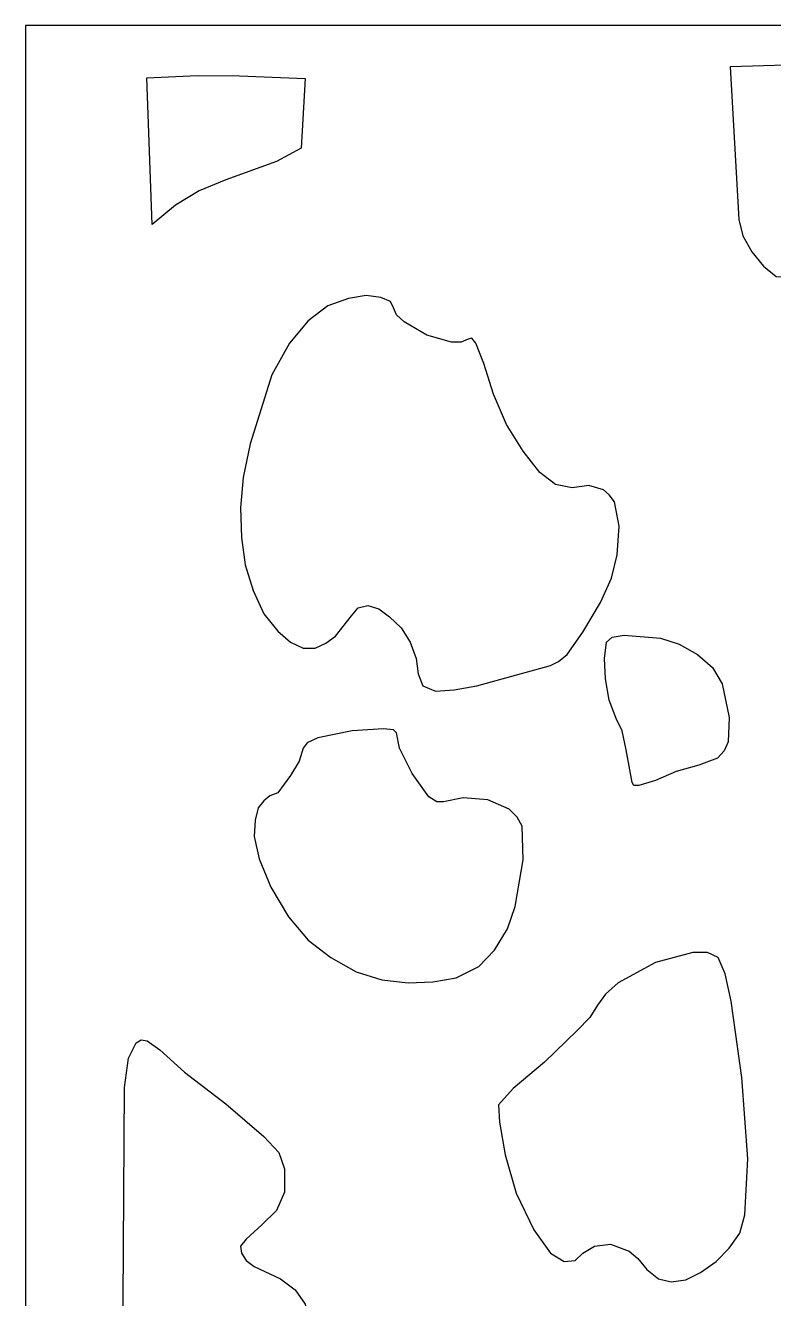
# Model space of a CAD drawing. Header units: centimetres. Extents: x -1.43 to 1.43, y -4.33 to 4.33.
# Drawn here: x -1.428 to -0.627, y 2.968 to 4.331 of the extents above; entities that cross this region are included whole.
import ezdxf

# ---------------------------------------------------------------- set-up
doc = ezdxf.new("R2010")
doc.units = ezdxf.units.CM
doc.header["$MEASUREMENT"] = 0
doc.layers.add('Layer 1', color=7, linetype='Continuous')

msp = doc.modelspace()

# ---------------------------------------------------------------- linework, layer by layer
at = {"layer": 'Layer 1', "color": 142}
for points, knots in [([(1.42781, -4.33099), (1.42781, -4.33099), (-1.42782, -4.33143), (-1.42782, -4.33143), (-1.42782, -4.33143), (-1.42782, -4.33143), (-1.42782, 4.33143), (-1.42782, 4.33143), (-1.42782, 4.33143), (-1.42782, 4.33143), (1.42781, 4.33143), (1.42781, 4.33143), (1.42781, 4.33143), (1.42781, 4.33143), (1.42781, -4.33099), (1.42781, -4.33099)], [0, 0, 0, 0, 0.2, 0.2, 0.2, 0.2, 0.4, 0.4, 0.4, 0.4, 0.6, 0.6, 0.6, 0.6, 1, 1, 1, 1]), ([(-0.35823, 4.30009), (-0.35823, 4.30009), (-0.35299, 4.28918), (-0.35299, 4.28918), (-0.35299, 4.28918), (-0.35299, 4.28918), (-0.35093, 4.27498), (-0.35093, 4.27498), (-0.35093, 4.27498), (-0.35093, 4.27498), (-0.35299, 4.2598), (-0.35299, 4.2598), (-0.35299, 4.2598), (-0.35299, 4.2598), (-0.35823, 4.2456), (-0.35823, 4.2456), (-0.35823, 4.2456), (-0.35823, 4.2456), (-0.37615, 4.22385), (-0.37615, 4.22385), (-0.37615, 4.22385), (-0.37615, 4.22385), (-0.39297, 4.20423), (-0.39297, 4.20423), (-0.39297, 4.20423), (-0.39297, 4.20423), (-0.40138, 4.18462), (-0.40138, 4.18462), (-0.40138, 4.18462), (-0.40138, 4.18462), (-0.4055, 4.16394), (-0.4055, 4.16394), (-0.4055, 4.16394), (-0.4055, 4.16394), (-0.41296, 4.14326), (-0.41296, 4.14326), (-0.41296, 4.14326), (-0.41296, 4.14326), (-0.42232, 4.12151), (-0.42232, 4.12151), (-0.42232, 4.12151), (-0.42232, 4.12151), (-0.44437, 4.12693), (-0.44437, 4.12693), (-0.44437, 4.12693), (-0.44437, 4.12693), (-0.4623, 4.12693), (-0.4623, 4.12693), (-0.4623, 4.12693), (-0.4623, 4.12693), (-0.478, 4.11823), (-0.478, 4.11823), (-0.478, 4.11823), (-0.478, 4.11823), (-0.4991, 4.10403), (-0.4991, 4.10403), (-0.4991, 4.10403), (-0.4991, 4.10403), (-0.52528, 4.09204), (-0.52528, 4.09204), (-0.52528, 4.09204), (-0.52528, 4.09204), (-0.55685, 4.08006), (-0.55685, 4.08006), (-0.55685, 4.08006), (-0.55685, 4.08006), (-0.58525, 4.06808), (-0.58525, 4.06808), (-0.58525, 4.06808), (-0.58525, 4.06808), (-0.6073, 4.0616), (-0.6073, 4.0616), (-0.6073, 4.0616), (-0.6073, 4.0616), (-0.62412, 4.06266), (-0.62412, 4.06266), (-0.62412, 4.06266), (-0.62412, 4.06266), (-0.63776, 4.07358), (-0.63776, 4.07358), (-0.63776, 4.07358), (-0.63776, 4.07358), (-0.65029, 4.08885), (-0.65029, 4.08885), (-0.65029, 4.08885), (-0.65029, 4.08885), (-0.65981, 4.10624), (-0.65981, 4.10624), (-0.65981, 4.10624), (-0.65981, 4.10624), (-0.66394, 4.12364), (-0.66394, 4.12364), (-0.66394, 4.12364), (-0.66394, 4.12364), (-0.67346, 4.28696), (-0.67346, 4.28696), (-0.67346, 4.28696), (-0.67346, 4.28696), (-0.53067, 4.29131), (-0.53067, 4.29131), (-0.53067, 4.29131), (-0.53067, 4.29131), (-0.35823, 4.30009), (-0.35823, 4.30009)], [0, 0, 0, 0, 0.037037, 0.037037, 0.037037, 0.037037, 0.0740741, 0.0740741, 0.0740741, 0.0740741, 0.1111111, 0.1111111, 0.1111111, 0.1111111, 0.1481481, 0.1481481, 0.1481481, 0.1481481, 0.1851852, 0.1851852, 0.1851852, 0.1851852, 0.2222222, 0.2222222, 0.2222222, 0.2222222, 0.2592593, 0.2592593, 0.2592593, 0.2592593, 0.2962963, 0.2962963, 0.2962963, 0.2962963, 0.3333333, 0.3333333, 0.3333333, 0.3333333, 0.3703704, 0.3703704, 0.3703704, 0.3703704, 0.4074074, 0.4074074, 0.4074074, 0.4074074, 0.4444444, 0.4444444, 0.4444444, 0.4444444, 0.4814815, 0.4814815, 0.4814815, 0.4814815, 0.5185185, 0.5185185, 0.5185185, 0.5185185, 0.5555556, 0.5555556, 0.5555556, 0.5555556, 0.5925926, 0.5925926, 0.5925926, 0.5925926, 0.6296296, 0.6296296, 0.6296296, 0.6296296, 0.6666667, 0.6666667, 0.6666667, 0.6666667, 0.7037037, 0.7037037, 0.7037037, 0.7037037, 0.7407407, 0.7407407, 0.7407407, 0.7407407, 0.7777778, 0.7777778, 0.7777778, 0.7777778, 0.8148148, 0.8148148, 0.8148148, 0.8148148, 0.8518519, 0.8518519, 0.8518519, 0.8518519, 0.8888889, 0.8888889, 0.8888889, 0.8888889, 0.9259259, 0.9259259, 0.9259259, 0.9259259, 1, 1, 1, 1]), ([(-1.29788, 4.27542), (-1.29788, 4.27542), (-1.29233, 4.11823), (-1.29233, 4.11823), (-1.29233, 4.11823), (-1.29233, 4.11823), (-1.26711, 4.13891), (-1.26711, 4.13891), (-1.26711, 4.13891), (-1.26711, 4.13891), (-1.24188, 4.15417), (-1.24188, 4.15417), (-1.24188, 4.15417), (-1.24188, 4.15417), (-1.21349, 4.16616), (-1.21349, 4.16616), (-1.21349, 4.16616), (-1.21349, 4.16616), (-1.15891, 4.18568), (-1.15891, 4.18568), (-1.15891, 4.18568), (-1.15891, 4.18568), (-1.13258, 4.19989), (-1.13258, 4.19989), (-1.13258, 4.19989), (-1.13258, 4.19989), (-1.12829, 4.27471), (-1.12829, 4.27471), (-1.12829, 4.27471), (-1.12829, 4.27471), (-1.19857, 4.27746), (-1.19857, 4.27746), (-1.19857, 4.27746), (-1.19857, 4.27746), (-1.24363, 4.27773), (-1.24363, 4.27773), (-1.24363, 4.27773), (-1.24363, 4.27773), (-1.29788, 4.27542), (-1.29788, 4.27542)], [0, 0, 0, 0, 0.0909091, 0.0909091, 0.0909091, 0.0909091, 0.1818182, 0.1818182, 0.1818182, 0.1818182, 0.2727273, 0.2727273, 0.2727273, 0.2727273, 0.3636364, 0.3636364, 0.3636364, 0.3636364, 0.4545455, 0.4545455, 0.4545455, 0.4545455, 0.5454545, 0.5454545, 0.5454545, 0.5454545, 0.6363636, 0.6363636, 0.6363636, 0.6363636, 0.7272727, 0.7272727, 0.7272727, 0.7272727, 0.8181818, 0.8181818, 0.8181818, 0.8181818, 1, 1, 1, 1]), ([(-1.07895, 3.6992), (-1.07895, 3.6992), (-1.09577, 3.67745), (-1.09577, 3.67745), (-1.09577, 3.67745), (-1.09577, 3.67745), (-1.1064, 3.66982), (-1.1064, 3.66982), (-1.1064, 3.66982), (-1.1064, 3.66982), (-1.11782, 3.6644), (-1.11782, 3.6644), (-1.11782, 3.6644), (-1.11782, 3.6644), (-1.13051, 3.6644), (-1.13051, 3.6644), (-1.13051, 3.6644), (-1.13051, 3.6644), (-1.14416, 3.67088), (-1.14416, 3.67088), (-1.14416, 3.67088), (-1.14416, 3.67088), (-1.1578, 3.68287), (-1.1578, 3.68287), (-1.1578, 3.68287), (-1.1578, 3.68287), (-1.17255, 3.70142), (-1.17255, 3.70142), (-1.17255, 3.70142), (-1.17255, 3.70142), (-1.18414, 3.72645), (-1.18414, 3.72645), (-1.18414, 3.72645), (-1.18414, 3.72645), (-1.19254, 3.75369), (-1.19254, 3.75369), (-1.19254, 3.75369), (-1.19254, 3.75369), (-1.19667, 3.78307), (-1.19667, 3.78307), (-1.19667, 3.78307), (-1.19667, 3.78307), (-1.19778, 3.81467), (-1.19778, 3.81467), (-1.19778, 3.81467), (-1.19778, 3.81467), (-1.19461, 3.84734), (-1.19461, 3.84734), (-1.19461, 3.84734), (-1.19461, 3.84734), (-1.18715, 3.88328), (-1.18715, 3.88328), (-1.18715, 3.88328), (-1.18715, 3.88328), (-1.16415, 3.95731), (-1.16415, 3.95731), (-1.16415, 3.95731), (-1.16415, 3.95731), (-1.14527, 3.99104), (-1.14527, 3.99104), (-1.14527, 3.99104), (-1.14527, 3.99104), (-1.12528, 4.015), (-1.12528, 4.015), (-1.12528, 4.015), (-1.12528, 4.015), (-1.10418, 4.03133), (-1.10418, 4.03133), (-1.10418, 4.03133), (-1.10418, 4.03133), (-1.08213, 4.03897), (-1.08213, 4.03897), (-1.08213, 4.03897), (-1.08213, 4.03897), (-1.06325, 4.04225), (-1.06325, 4.04225), (-1.06325, 4.04225), (-1.06325, 4.04225), (-1.04754, 4.04003), (-1.04754, 4.04003), (-1.04754, 4.04003), (-1.04754, 4.04003), (-1.03691, 4.03568), (-1.03691, 4.03568), (-1.03691, 4.03568), (-1.03691, 4.03568), (-1.0339, 4.02911), (-1.0339, 4.02911), (-1.0339, 4.02911), (-1.0339, 4.02911), (-1.03073, 4.02157), (-1.03073, 4.02157), (-1.03073, 4.02157), (-1.03073, 4.02157), (-1.02232, 4.01394), (-1.02232, 4.01394), (-1.02232, 4.01394), (-1.02232, 4.01394), (-0.99804, 3.99973), (-0.99804, 3.99973), (-0.99804, 3.99973), (-0.99804, 3.99973), (-0.97187, 3.9921), (-0.97187, 3.9921), (-0.97187, 3.9921), (-0.97187, 3.9921), (-0.9614, 3.9921), (-0.9614, 3.9921), (-0.9614, 3.9921), (-0.9614, 3.9921), (-0.95394, 3.99539), (-0.95394, 3.99539), (-0.95394, 3.99539), (-0.95394, 3.99539), (-0.94982, 3.99645), (-0.94982, 3.99645), (-0.94982, 3.99645), (-0.94982, 3.99645), (-0.94553, 3.99104), (-0.94553, 3.99104), (-0.94553, 3.99104), (-0.94553, 3.99104), (-0.93712, 3.96929), (-0.93712, 3.96929), (-0.93712, 3.96929), (-0.93712, 3.96929), (-0.92665, 3.93663), (-0.92665, 3.93663), (-0.92665, 3.93663), (-0.92665, 3.93663), (-0.91301, 3.90396), (-0.91301, 3.90396), (-0.91301, 3.90396), (-0.91301, 3.90396), (-0.89508, 3.87565), (-0.89508, 3.87565), (-0.89508, 3.87565), (-0.89508, 3.87565), (-0.87731, 3.85275), (-0.87731, 3.85275), (-0.87731, 3.85275), (-0.87731, 3.85275), (-0.8605, 3.8397), (-0.8605, 3.8397), (-0.8605, 3.8397), (-0.8605, 3.8397), (-0.84257, 3.83642), (-0.84257, 3.83642), (-0.84257, 3.83642), (-0.84257, 3.83642), (-0.8248, 3.83864), (-0.8248, 3.83864), (-0.8248, 3.83864), (-0.8248, 3.83864), (-0.80894, 3.8342), (-0.80894, 3.8342), (-0.80894, 3.8342), (-0.80894, 3.8342), (-0.80275, 3.82878), (-0.80275, 3.82878), (-0.80275, 3.82878), (-0.80275, 3.82878), (-0.79736, 3.82115), (-0.79736, 3.82115), (-0.79736, 3.82115), (-0.79736, 3.82115), (-0.79212, 3.79506), (-0.79212, 3.79506), (-0.79212, 3.79506), (-0.79212, 3.79506), (-0.79434, 3.76452), (-0.79434, 3.76452), (-0.79434, 3.76452), (-0.79434, 3.76452), (-0.80053, 3.73949), (-0.80053, 3.73949), (-0.80053, 3.73949), (-0.80053, 3.73949), (-0.81211, 3.7134), (-0.81211, 3.7134), (-0.81211, 3.7134), (-0.81211, 3.7134), (-0.83099, 3.6818), (-0.83099, 3.6818), (-0.83099, 3.6818), (-0.83099, 3.6818), (-0.84781, 3.65784), (-0.84781, 3.65784), (-0.84781, 3.65784), (-0.84781, 3.65784), (-0.85733, 3.6502), (-0.85733, 3.6502), (-0.85733, 3.6502), (-0.85733, 3.6502), (-0.86573, 3.64585), (-0.86573, 3.64585), (-0.86573, 3.64585), (-0.86573, 3.64585), (-0.94458, 3.62411), (-0.94458, 3.62411), (-0.94458, 3.62411), (-0.94458, 3.62411), (-0.96869, 3.61976), (-0.96869, 3.61976), (-0.96869, 3.61976), (-0.96869, 3.61976), (-0.98868, 3.6186), (-0.98868, 3.6186), (-0.98868, 3.6186), (-0.98868, 3.6186), (-1.00233, 3.62411), (-1.00233, 3.62411), (-1.00233, 3.62411), (-1.00233, 3.62411), (-1.00756, 3.63715), (-1.00756, 3.63715), (-1.00756, 3.63715), (-1.00756, 3.63715), (-1.00963, 3.65349), (-1.00963, 3.65349), (-1.00963, 3.65349), (-1.00963, 3.65349), (-1.01597, 3.67088), (-1.01597, 3.67088), (-1.01597, 3.67088), (-1.01597, 3.67088), (-1.02549, 3.68615), (-1.02549, 3.68615), (-1.02549, 3.68615), (-1.02549, 3.68615), (-1.03802, 3.69813), (-1.03802, 3.69813), (-1.03802, 3.69813), (-1.03802, 3.69813), (-1.0496, 3.70683), (-1.0496, 3.70683), (-1.0496, 3.70683), (-1.0496, 3.70683), (-1.06119, 3.71011), (-1.06119, 3.71011), (-1.06119, 3.71011), (-1.06119, 3.71011), (-1.07166, 3.7079), (-1.07166, 3.7079), (-1.07166, 3.7079), (-1.07166, 3.7079), (-1.07895, 3.6992), (-1.07895, 3.6992)], [0, 0, 0, 0, 0.015873, 0.015873, 0.015873, 0.015873, 0.031746, 0.031746, 0.031746, 0.031746, 0.047619, 0.047619, 0.047619, 0.047619, 0.0634921, 0.0634921, 0.0634921, 0.0634921, 0.0793651, 0.0793651, 0.0793651, 0.0793651, 0.0952381, 0.0952381, 0.0952381, 0.0952381, 0.1111111, 0.1111111, 0.1111111, 0.1111111, 0.1269841, 0.1269841, 0.1269841, 0.1269841, 0.1428571, 0.1428571, 0.1428571, 0.1428571, 0.1587302, 0.1587302, 0.1587302, 0.1587302, 0.1746032, 0.1746032, 0.1746032, 0.1746032, 0.1904762, 0.1904762, 0.1904762, 0.1904762, 0.2063492, 0.2063492, 0.2063492, 0.2063492, 0.2222222, 0.2222222, 0.2222222, 0.2222222, 0.2380952, 0.2380952, 0.2380952, 0.2380952, 0.2539683, 0.2539683, 0.2539683, 0.2539683, 0.2698413, 0.2698413, 0.2698413, 0.2698413, 0.2857143, 0.2857143, 0.2857143, 0.2857143, 0.3015873, 0.3015873, 0.3015873, 0.3015873, 0.3174603, 0.3174603, 0.3174603, 0.3174603, 0.3333333, 0.3333333, 0.3333333, 0.3333333, 0.3492063, 0.3492063, 0.3492063, 0.3492063, 0.3650794, 0.3650794, 0.3650794, 0.3650794, 0.3809524, 0.3809524, 0.3809524, 0.3809524, 0.3968254, 0.3968254, 0.3968254, 0.3968254, 0.4126984, 0.4126984, 0.4126984, 0.4126984, 0.4285714, 0.4285714, 0.4285714, 0.4285714, 0.4444444, 0.4444444, 0.4444444, 0.4444444, 0.4603175, 0.4603175, 0.4603175, 0.4603175, 0.4761905, 0.4761905, 0.4761905, 0.4761905, 0.4920635, 0.4920635, 0.4920635, 0.4920635, 0.5079365, 0.5079365, 0.5079365, 0.5079365, 0.5238095, 0.5238095, 0.5238095, 0.5238095, 0.5396825, 0.5396825, 0.5396825, 0.5396825, 0.5555556, 0.5555556, 0.5555556, 0.5555556, 0.5714286, 0.5714286, 0.5714286, 0.5714286, 0.5873016, 0.5873016, 0.5873016, 0.5873016, 0.6031746, 0.6031746, 0.6031746, 0.6031746, 0.6190476, 0.6190476, 0.6190476, 0.6190476, 0.6349206, 0.6349206, 0.6349206, 0.6349206, 0.6507937, 0.6507937, 0.6507937, 0.6507937, 0.6666667, 0.6666667, 0.6666667, 0.6666667, 0.6825397, 0.6825397, 0.6825397, 0.6825397, 0.6984127, 0.6984127, 0.6984127, 0.6984127, 0.7142857, 0.7142857, 0.7142857, 0.7142857, 0.7301587, 0.7301587, 0.7301587, 0.7301587, 0.7460317, 0.7460317, 0.7460317, 0.7460317, 0.7619048, 0.7619048, 0.7619048, 0.7619048, 0.7777778, 0.7777778, 0.7777778, 0.7777778, 0.7936508, 0.7936508, 0.7936508, 0.7936508, 0.8095238, 0.8095238, 0.8095238, 0.8095238, 0.8253968, 0.8253968, 0.8253968, 0.8253968, 0.8412698, 0.8412698, 0.8412698, 0.8412698, 0.8571429, 0.8571429, 0.8571429, 0.8571429, 0.8730159, 0.8730159, 0.8730159, 0.8730159, 0.8888889, 0.8888889, 0.8888889, 0.8888889, 0.9047619, 0.9047619, 0.9047619, 0.9047619, 0.9206349, 0.9206349, 0.9206349, 0.9206349, 0.9365079, 0.9365079, 0.9365079, 0.9365079, 0.952381, 0.952381, 0.952381, 0.952381, 0.968254, 0.968254, 0.968254, 0.968254, 1, 1, 1, 1]), ([(-0.77848, 3.52061), (-0.77848, 3.52061), (-0.77642, 3.51733), (-0.77642, 3.51733), (-0.77642, 3.51733), (-0.77642, 3.51733), (-0.77118, 3.51733), (-0.77118, 3.51733), (-0.77118, 3.51733), (-0.77118, 3.51733), (-0.75325, 3.52283), (-0.75325, 3.52283), (-0.75325, 3.52283), (-0.75325, 3.52283), (-0.7312, 3.5326), (-0.7312, 3.5326), (-0.7312, 3.5326), (-0.7312, 3.5326), (-0.70709, 3.53916), (-0.70709, 3.53916), (-0.70709, 3.53916), (-0.70709, 3.53916), (-0.6871, 3.5468), (-0.6871, 3.5468), (-0.6871, 3.5468), (-0.6871, 3.5468), (-0.6798, 3.55443), (-0.6798, 3.55443), (-0.6798, 3.55443), (-0.6798, 3.55443), (-0.67552, 3.56419), (-0.67552, 3.56419), (-0.67552, 3.56419), (-0.67552, 3.56419), (-0.67457, 3.59029), (-0.67457, 3.59029), (-0.67457, 3.59029), (-0.67457, 3.59029), (-0.68186, 3.62624), (-0.68186, 3.62624), (-0.68186, 3.62624), (-0.68186, 3.62624), (-0.69233, 3.64372), (-0.69233, 3.64372), (-0.69233, 3.64372), (-0.69233, 3.64372), (-0.7082, 3.65784), (-0.7082, 3.65784), (-0.7082, 3.65784), (-0.7082, 3.65784), (-0.72803, 3.66875), (-0.72803, 3.66875), (-0.72803, 3.66875), (-0.72803, 3.66875), (-0.74802, 3.67523), (-0.74802, 3.67523), (-0.74802, 3.67523), (-0.74802, 3.67523), (-0.78689, 3.67852), (-0.78689, 3.67852), (-0.78689, 3.67852), (-0.78689, 3.67852), (-0.79958, 3.67639), (-0.79958, 3.67639), (-0.79958, 3.67639), (-0.79958, 3.67639), (-0.80577, 3.67088), (-0.80577, 3.67088), (-0.80577, 3.67088), (-0.80577, 3.67088), (-0.80799, 3.65349), (-0.80799, 3.65349), (-0.80799, 3.65349), (-0.80799, 3.65349), (-0.80688, 3.63174), (-0.80688, 3.63174), (-0.80688, 3.63174), (-0.80688, 3.63174), (-0.80275, 3.60884), (-0.80275, 3.60884), (-0.80275, 3.60884), (-0.80275, 3.60884), (-0.7953, 3.58922), (-0.7953, 3.58922), (-0.7953, 3.58922), (-0.7953, 3.58922), (-0.78911, 3.57618), (-0.78911, 3.57618), (-0.78911, 3.57618), (-0.78911, 3.57618), (-0.78482, 3.5555), (-0.78482, 3.5555), (-0.78482, 3.5555), (-0.78482, 3.5555), (-0.77848, 3.52061), (-0.77848, 3.52061)], [0, 0, 0, 0, 0.04, 0.04, 0.04, 0.04, 0.08, 0.08, 0.08, 0.08, 0.12, 0.12, 0.12, 0.12, 0.16, 0.16, 0.16, 0.16, 0.2, 0.2, 0.2, 0.2, 0.24, 0.24, 0.24, 0.24, 0.28, 0.28, 0.28, 0.28, 0.32, 0.32, 0.32, 0.32, 0.36, 0.36, 0.36, 0.36, 0.4, 0.4, 0.4, 0.4, 0.44, 0.44, 0.44, 0.44, 0.48, 0.48, 0.48, 0.48, 0.52, 0.52, 0.52, 0.52, 0.56, 0.56, 0.56, 0.56, 0.6, 0.6, 0.6, 0.6, 0.64, 0.64, 0.64, 0.64, 0.68, 0.68, 0.68, 0.68, 0.72, 0.72, 0.72, 0.72, 0.76, 0.76, 0.76, 0.76, 0.8, 0.8, 0.8, 0.8, 0.84, 0.84, 0.84, 0.84, 0.88, 0.88, 0.88, 0.88, 0.92, 0.92, 0.92, 0.92, 1, 1, 1, 1]), ([(-1.03073, 3.57396), (-1.03073, 3.57396), (-1.02755, 3.55763), (-1.02755, 3.55763), (-1.02755, 3.55763), (-1.02755, 3.55763), (-1.01391, 3.53047), (-1.01391, 3.53047), (-1.01391, 3.53047), (-1.01391, 3.53047), (-0.99598, 3.50535), (-0.99598, 3.50535), (-0.99598, 3.50535), (-0.99598, 3.50535), (-0.98757, 3.49993), (-0.98757, 3.49993), (-0.98757, 3.49993), (-0.98757, 3.49993), (-0.98028, 3.49993), (-0.98028, 3.49993), (-0.98028, 3.49993), (-0.98028, 3.49993), (-0.95918, 3.50428), (-0.95918, 3.50428), (-0.95918, 3.50428), (-0.95918, 3.50428), (-0.933, 3.50215), (-0.933, 3.50215), (-0.933, 3.50215), (-0.933, 3.50215), (-0.90984, 3.4923), (-0.90984, 3.4923), (-0.90984, 3.4923), (-0.90984, 3.4923), (-0.90143, 3.4836), (-0.90143, 3.4836), (-0.90143, 3.4836), (-0.90143, 3.4836), (-0.89619, 3.47384), (-0.89619, 3.47384), (-0.89619, 3.47384), (-0.89619, 3.47384), (-0.89508, 3.43789), (-0.89508, 3.43789), (-0.89508, 3.43789), (-0.89508, 3.43789), (-0.90349, 3.38783), (-0.90349, 3.38783), (-0.90349, 3.38783), (-0.90349, 3.38783), (-0.9119, 3.36387), (-0.9119, 3.36387), (-0.9119, 3.36387), (-0.9119, 3.36387), (-0.92554, 3.34097), (-0.92554, 3.34097), (-0.92554, 3.34097), (-0.92554, 3.34097), (-0.94236, 3.32357), (-0.94236, 3.32357), (-0.94236, 3.32357), (-0.94236, 3.32357), (-0.96663, 3.31159), (-0.96663, 3.31159), (-0.96663, 3.31159), (-0.96663, 3.31159), (-0.99186, 3.30724), (-0.99186, 3.30724), (-0.99186, 3.30724), (-0.99186, 3.30724), (-1.01803, 3.30608), (-1.01803, 3.30608), (-1.01803, 3.30608), (-1.01803, 3.30608), (-1.04643, 3.30937), (-1.04643, 3.30937), (-1.04643, 3.30937), (-1.04643, 3.30937), (-1.07372, 3.31807), (-1.07372, 3.31807), (-1.07372, 3.31807), (-1.07372, 3.31807), (-1.10101, 3.33333), (-1.10101, 3.33333), (-1.10101, 3.33333), (-1.10101, 3.33333), (-1.12528, 3.35188), (-1.12528, 3.35188), (-1.12528, 3.35188), (-1.12528, 3.35188), (-1.14622, 3.37691), (-1.14622, 3.37691), (-1.14622, 3.37691), (-1.14622, 3.37691), (-1.1651, 3.40851), (-1.1651, 3.40851), (-1.1651, 3.40851), (-1.1651, 3.40851), (-1.17779, 3.43896), (-1.17779, 3.43896), (-1.17779, 3.43896), (-1.17779, 3.43896), (-1.18303, 3.46292), (-1.18303, 3.46292), (-1.18303, 3.46292), (-1.18303, 3.46292), (-1.18191, 3.48032), (-1.18191, 3.48032), (-1.18191, 3.48032), (-1.18191, 3.48032), (-1.17874, 3.49345), (-1.17874, 3.49345), (-1.17874, 3.49345), (-1.17874, 3.49345), (-1.17255, 3.501), (-1.17255, 3.501), (-1.17255, 3.501), (-1.17255, 3.501), (-1.16621, 3.5065), (-1.16621, 3.5065), (-1.16621, 3.5065), (-1.16621, 3.5065), (-1.1578, 3.50979), (-1.1578, 3.50979), (-1.1578, 3.50979), (-1.1578, 3.50979), (-1.14416, 3.52825), (-1.14416, 3.52825), (-1.14416, 3.52825), (-1.14416, 3.52825), (-1.13464, 3.54351), (-1.13464, 3.54351), (-1.13464, 3.54351), (-1.13464, 3.54351), (-1.13051, 3.55763), (-1.13051, 3.55763), (-1.13051, 3.55763), (-1.13051, 3.55763), (-1.12623, 3.56313), (-1.12623, 3.56313), (-1.12623, 3.56313), (-1.12623, 3.56313), (-1.11465, 3.56854), (-1.11465, 3.56854), (-1.11465, 3.56854), (-1.11465, 3.56854), (-1.078, 3.57618), (-1.078, 3.57618), (-1.078, 3.57618), (-1.078, 3.57618), (-1.04437, 3.57831), (-1.04437, 3.57831), (-1.04437, 3.57831), (-1.04437, 3.57831), (-1.0339, 3.57724), (-1.0339, 3.57724), (-1.0339, 3.57724), (-1.0339, 3.57724), (-1.03073, 3.57396), (-1.03073, 3.57396)], [0, 0, 0, 0, 0.0243902, 0.0243902, 0.0243902, 0.0243902, 0.0487805, 0.0487805, 0.0487805, 0.0487805, 0.0731707, 0.0731707, 0.0731707, 0.0731707, 0.097561, 0.097561, 0.097561, 0.097561, 0.1219512, 0.1219512, 0.1219512, 0.1219512, 0.1463415, 0.1463415, 0.1463415, 0.1463415, 0.1707317, 0.1707317, 0.1707317, 0.1707317, 0.195122, 0.195122, 0.195122, 0.195122, 0.2195122, 0.2195122, 0.2195122, 0.2195122, 0.2439024, 0.2439024, 0.2439024, 0.2439024, 0.2682927, 0.2682927, 0.2682927, 0.2682927, 0.2926829, 0.2926829, 0.2926829, 0.2926829, 0.3170732, 0.3170732, 0.3170732, 0.3170732, 0.3414634, 0.3414634, 0.3414634, 0.3414634, 0.3658537, 0.3658537, 0.3658537, 0.3658537, 0.3902439, 0.3902439, 0.3902439, 0.3902439, 0.4146341, 0.4146341, 0.4146341, 0.4146341, 0.4390244, 0.4390244, 0.4390244, 0.4390244, 0.4634146, 0.4634146, 0.4634146, 0.4634146, 0.4878049, 0.4878049, 0.4878049, 0.4878049, 0.5121951, 0.5121951, 0.5121951, 0.5121951, 0.5365854, 0.5365854, 0.5365854, 0.5365854, 0.5609756, 0.5609756, 0.5609756, 0.5609756, 0.5853659, 0.5853659, 0.5853659, 0.5853659, 0.6097561, 0.6097561, 0.6097561, 0.6097561, 0.6341463, 0.6341463, 0.6341463, 0.6341463, 0.6585366, 0.6585366, 0.6585366, 0.6585366, 0.6829268, 0.6829268, 0.6829268, 0.6829268, 0.7073171, 0.7073171, 0.7073171, 0.7073171, 0.7317073, 0.7317073, 0.7317073, 0.7317073, 0.7560976, 0.7560976, 0.7560976, 0.7560976, 0.7804878, 0.7804878, 0.7804878, 0.7804878, 0.804878, 0.804878, 0.804878, 0.804878, 0.8292683, 0.8292683, 0.8292683, 0.8292683, 0.8536585, 0.8536585, 0.8536585, 0.8536585, 0.8780488, 0.8780488, 0.8780488, 0.8780488, 0.902439, 0.902439, 0.902439, 0.902439, 0.9268293, 0.9268293, 0.9268293, 0.9268293, 0.9512195, 0.9512195, 0.9512195, 0.9512195, 1, 1, 1, 1]), ([(-0.92142, 3.17543), (-0.92142, 3.17543), (-0.90571, 3.19292), (-0.90571, 3.19292), (-0.90571, 3.19292), (-0.90571, 3.19292), (-0.87208, 3.22114), (-0.87208, 3.22114), (-0.87208, 3.22114), (-0.87208, 3.22114), (-0.83734, 3.25496), (-0.83734, 3.25496), (-0.83734, 3.25496), (-0.83734, 3.25496), (-0.82369, 3.26907), (-0.82369, 3.26907), (-0.82369, 3.26907), (-0.82369, 3.26907), (-0.81528, 3.28221), (-0.81528, 3.28221), (-0.81528, 3.28221), (-0.81528, 3.28221), (-0.80688, 3.2941), (-0.80688, 3.2941), (-0.80688, 3.2941), (-0.80688, 3.2941), (-0.79323, 3.30608), (-0.79323, 3.30608), (-0.79323, 3.30608), (-0.79323, 3.30608), (-0.75325, 3.32792), (-0.75325, 3.32792), (-0.75325, 3.32792), (-0.75325, 3.32792), (-0.71343, 3.33875), (-0.71343, 3.33875), (-0.71343, 3.33875), (-0.71343, 3.33875), (-0.69757, 3.33875), (-0.69757, 3.33875), (-0.69757, 3.33875), (-0.69757, 3.33875), (-0.68615, 3.33333), (-0.68615, 3.33333), (-0.68615, 3.33333), (-0.68615, 3.33333), (-0.67869, 3.31594), (-0.67869, 3.31594), (-0.67869, 3.31594), (-0.67869, 3.31594), (-0.67234, 3.28656), (-0.67234, 3.28656), (-0.67234, 3.28656), (-0.67234, 3.28656), (-0.66092, 3.20481), (-0.66092, 3.20481), (-0.66092, 3.20481), (-0.66092, 3.20481), (-0.65458, 3.11774), (-0.65458, 3.11774), (-0.65458, 3.11774), (-0.65458, 3.11774), (-0.65775, 3.05783), (-0.65775, 3.05783), (-0.65775, 3.05783), (-0.65775, 3.05783), (-0.66298, 3.03821), (-0.66298, 3.03821), (-0.66298, 3.03821), (-0.66298, 3.03821), (-0.67457, 3.02188), (-0.67457, 3.02188), (-0.67457, 3.02188), (-0.67457, 3.02188), (-0.68821, 3.00777), (-0.68821, 3.00777), (-0.68821, 3.00777), (-0.68821, 3.00777), (-0.70503, 2.99578), (-0.70503, 2.99578), (-0.70503, 2.99578), (-0.70503, 2.99578), (-0.72073, 2.98815), (-0.72073, 2.98815), (-0.72073, 2.98815), (-0.72073, 2.98815), (-0.73644, 2.98602), (-0.73644, 2.98602), (-0.73644, 2.98602), (-0.73644, 2.98602), (-0.75008, 2.98922), (-0.75008, 2.98922), (-0.75008, 2.98922), (-0.75008, 2.98922), (-0.76277, 2.99907), (-0.76277, 2.99907), (-0.76277, 2.99907), (-0.76277, 2.99907), (-0.77229, 3.01105), (-0.77229, 3.01105), (-0.77229, 3.01105), (-0.77229, 3.01105), (-0.78165, 3.01868), (-0.78165, 3.01868), (-0.78165, 3.01868), (-0.78165, 3.01868), (-0.80164, 3.02632), (-0.80164, 3.02632), (-0.80164, 3.02632), (-0.80164, 3.02632), (-0.81846, 3.0241), (-0.81846, 3.0241), (-0.81846, 3.0241), (-0.81846, 3.0241), (-0.83099, 3.01646), (-0.83099, 3.01646), (-0.83099, 3.01646), (-0.83099, 3.01646), (-0.8394, 3.00883), (-0.8394, 3.00883), (-0.8394, 3.00883), (-0.8394, 3.00883), (-0.85098, 3.00777), (-0.85098, 3.00777), (-0.85098, 3.00777), (-0.85098, 3.00777), (-0.86573, 3.01646), (-0.86573, 3.01646), (-0.86573, 3.01646), (-0.86573, 3.01646), (-0.88366, 3.04149), (-0.88366, 3.04149), (-0.88366, 3.04149), (-0.88366, 3.04149), (-0.90254, 3.08073), (-0.90254, 3.08073), (-0.90254, 3.08073), (-0.90254, 3.08073), (-0.91412, 3.12209), (-0.91412, 3.12209), (-0.91412, 3.12209), (-0.91412, 3.12209), (-0.92031, 3.15697), (-0.92031, 3.15697), (-0.92031, 3.15697), (-0.92031, 3.15697), (-0.92142, 3.17543), (-0.92142, 3.17543)], [0, 0, 0, 0, 0.0263158, 0.0263158, 0.0263158, 0.0263158, 0.0526316, 0.0526316, 0.0526316, 0.0526316, 0.0789474, 0.0789474, 0.0789474, 0.0789474, 0.1052632, 0.1052632, 0.1052632, 0.1052632, 0.1315789, 0.1315789, 0.1315789, 0.1315789, 0.1578947, 0.1578947, 0.1578947, 0.1578947, 0.1842105, 0.1842105, 0.1842105, 0.1842105, 0.2105263, 0.2105263, 0.2105263, 0.2105263, 0.2368421, 0.2368421, 0.2368421, 0.2368421, 0.2631579, 0.2631579, 0.2631579, 0.2631579, 0.2894737, 0.2894737, 0.2894737, 0.2894737, 0.3157895, 0.3157895, 0.3157895, 0.3157895, 0.3421053, 0.3421053, 0.3421053, 0.3421053, 0.3684211, 0.3684211, 0.3684211, 0.3684211, 0.3947368, 0.3947368, 0.3947368, 0.3947368, 0.4210526, 0.4210526, 0.4210526, 0.4210526, 0.4473684, 0.4473684, 0.4473684, 0.4473684, 0.4736842, 0.4736842, 0.4736842, 0.4736842, 0.5, 0.5, 0.5, 0.5, 0.5263158, 0.5263158, 0.5263158, 0.5263158, 0.5526316, 0.5526316, 0.5526316, 0.5526316, 0.5789474, 0.5789474, 0.5789474, 0.5789474, 0.6052632, 0.6052632, 0.6052632, 0.6052632, 0.6315789, 0.6315789, 0.6315789, 0.6315789, 0.6578947, 0.6578947, 0.6578947, 0.6578947, 0.6842105, 0.6842105, 0.6842105, 0.6842105, 0.7105263, 0.7105263, 0.7105263, 0.7105263, 0.7368421, 0.7368421, 0.7368421, 0.7368421, 0.7631579, 0.7631579, 0.7631579, 0.7631579, 0.7894737, 0.7894737, 0.7894737, 0.7894737, 0.8157895, 0.8157895, 0.8157895, 0.8157895, 0.8421053, 0.8421053, 0.8421053, 0.8421053, 0.8684211, 0.8684211, 0.8684211, 0.8684211, 0.8947368, 0.8947368, 0.8947368, 0.8947368, 0.9210526, 0.9210526, 0.9210526, 0.9210526, 0.9473684, 0.9473684, 0.9473684, 0.9473684, 1, 1, 1, 1]), ([(-1.30693, 2.76927), (-1.30693, 2.76927), (-1.29852, 2.77042), (-1.29852, 2.77042), (-1.29852, 2.77042), (-1.29852, 2.77042), (-1.29011, 2.76492), (-1.29011, 2.76492), (-1.29011, 2.76492), (-1.29011, 2.76492), (-1.2817, 2.76386), (-1.2817, 2.76386), (-1.2817, 2.76386), (-1.2817, 2.76386), (-1.26711, 2.7769), (-1.26711, 2.7769), (-1.26711, 2.7769), (-1.26711, 2.7769), (-1.25759, 2.78454), (-1.25759, 2.78454), (-1.25759, 2.78454), (-1.25759, 2.78454), (-1.24712, 2.79111), (-1.24712, 2.79111), (-1.24712, 2.79111), (-1.24712, 2.79111), (-1.22396, 2.79652), (-1.22396, 2.79652), (-1.22396, 2.79652), (-1.22396, 2.79652), (-1.20508, 2.7998), (-1.20508, 2.7998), (-1.20508, 2.7998), (-1.20508, 2.7998), (-1.19873, 2.80193), (-1.19873, 2.80193), (-1.19873, 2.80193), (-1.19873, 2.80193), (-1.19461, 2.80628), (-1.19461, 2.80628), (-1.19461, 2.80628), (-1.19461, 2.80628), (-1.19143, 2.82048), (-1.19143, 2.82048), (-1.19143, 2.82048), (-1.19143, 2.82048), (-1.19032, 2.83788), (-1.19032, 2.83788), (-1.19032, 2.83788), (-1.19032, 2.83788), (-1.18509, 2.85643), (-1.18509, 2.85643), (-1.18509, 2.85643), (-1.18509, 2.85643), (-1.17874, 2.8662), (-1.17874, 2.8662), (-1.17874, 2.8662), (-1.17874, 2.8662), (-1.17033, 2.87489), (-1.17033, 2.87489), (-1.17033, 2.87489), (-1.17033, 2.87489), (-1.1505, 2.89016), (-1.1505, 2.89016), (-1.1505, 2.89016), (-1.1505, 2.89016), (-1.13575, 2.90321), (-1.13575, 2.90321), (-1.13575, 2.90321), (-1.13575, 2.90321), (-1.12623, 2.91954), (-1.12623, 2.91954), (-1.12623, 2.91954), (-1.12623, 2.91954), (-1.12306, 2.94022), (-1.12306, 2.94022), (-1.12306, 2.94022), (-1.12306, 2.94022), (-1.12845, 2.96206), (-1.12845, 2.96206), (-1.12845, 2.96206), (-1.12845, 2.96206), (-1.13892, 2.97723), (-1.13892, 2.97723), (-1.13892, 2.97723), (-1.13892, 2.97723), (-1.15463, 2.98922), (-1.15463, 2.98922), (-1.15463, 2.98922), (-1.15463, 2.98922), (-1.18303, 3.00235), (-1.18303, 3.00235), (-1.18303, 3.00235), (-1.18303, 3.00235), (-1.19143, 3.00883), (-1.19143, 3.00883), (-1.19143, 3.00883), (-1.19143, 3.00883), (-1.19667, 3.01646), (-1.19667, 3.01646), (-1.19667, 3.01646), (-1.19667, 3.01646), (-1.19778, 3.0241), (-1.19778, 3.0241), (-1.19778, 3.0241), (-1.19778, 3.0241), (-1.19143, 3.03173), (-1.19143, 3.03173), (-1.19143, 3.03173), (-1.19143, 3.03173), (-1.17462, 3.047), (-1.17462, 3.047), (-1.17462, 3.047), (-1.17462, 3.047), (-1.15891, 3.06218), (-1.15891, 3.06218), (-1.15891, 3.06218), (-1.15891, 3.06218), (-1.1505, 3.08179), (-1.1505, 3.08179), (-1.1505, 3.08179), (-1.1505, 3.08179), (-1.1505, 3.10682), (-1.1505, 3.10682), (-1.1505, 3.10682), (-1.1505, 3.10682), (-1.15669, 3.12431), (-1.15669, 3.12431), (-1.15669, 3.12431), (-1.15669, 3.12431), (-1.17255, 3.1417), (-1.17255, 3.1417), (-1.17255, 3.1417), (-1.17255, 3.1417), (-1.21349, 3.17659), (-1.21349, 3.17659), (-1.21349, 3.17659), (-1.21349, 3.17659), (-1.25759, 3.21031), (-1.25759, 3.21031), (-1.25759, 3.21031), (-1.25759, 3.21031), (-1.28392, 3.23428), (-1.28392, 3.23428), (-1.28392, 3.23428), (-1.28392, 3.23428), (-1.29757, 3.24404), (-1.29757, 3.24404), (-1.29757, 3.24404), (-1.29757, 3.24404), (-1.30391, 3.24511), (-1.30391, 3.24511), (-1.30391, 3.24511), (-1.30391, 3.24511), (-1.30915, 3.24191), (-1.30915, 3.24191), (-1.30915, 3.24191), (-1.30915, 3.24191), (-1.31756, 3.22558), (-1.31756, 3.22558), (-1.31756, 3.22558), (-1.31756, 3.22558), (-1.32168, 3.19398), (-1.32168, 3.19398), (-1.32168, 3.19398), (-1.32168, 3.19398), (-1.32374, 2.90871), (-1.32374, 2.90871), (-1.32374, 2.90871), (-1.32374, 2.90871), (-1.32596, 2.75081), (-1.32596, 2.75081), (-1.32596, 2.75081), (-1.32596, 2.75081), (-1.32168, 2.75516), (-1.32168, 2.75516), (-1.32168, 2.75516), (-1.32168, 2.75516), (-1.30693, 2.76927), (-1.30693, 2.76927)], [0, 0, 0, 0, 0.0217391, 0.0217391, 0.0217391, 0.0217391, 0.0434783, 0.0434783, 0.0434783, 0.0434783, 0.0652174, 0.0652174, 0.0652174, 0.0652174, 0.0869565, 0.0869565, 0.0869565, 0.0869565, 0.1086957, 0.1086957, 0.1086957, 0.1086957, 0.1304348, 0.1304348, 0.1304348, 0.1304348, 0.1521739, 0.1521739, 0.1521739, 0.1521739, 0.173913, 0.173913, 0.173913, 0.173913, 0.1956522, 0.1956522, 0.1956522, 0.1956522, 0.2173913, 0.2173913, 0.2173913, 0.2173913, 0.2391304, 0.2391304, 0.2391304, 0.2391304, 0.2608696, 0.2608696, 0.2608696, 0.2608696, 0.2826087, 0.2826087, 0.2826087, 0.2826087, 0.3043478, 0.3043478, 0.3043478, 0.3043478, 0.326087, 0.326087, 0.326087, 0.326087, 0.3478261, 0.3478261, 0.3478261, 0.3478261, 0.3695652, 0.3695652, 0.3695652, 0.3695652, 0.3913043, 0.3913043, 0.3913043, 0.3913043, 0.4130435, 0.4130435, 0.4130435, 0.4130435, 0.4347826, 0.4347826, 0.4347826, 0.4347826, 0.4565217, 0.4565217, 0.4565217, 0.4565217, 0.4782609, 0.4782609, 0.4782609, 0.4782609, 0.5, 0.5, 0.5, 0.5, 0.5217391, 0.5217391, 0.5217391, 0.5217391, 0.5434783, 0.5434783, 0.5434783, 0.5434783, 0.5652174, 0.5652174, 0.5652174, 0.5652174, 0.5869565, 0.5869565, 0.5869565, 0.5869565, 0.6086957, 0.6086957, 0.6086957, 0.6086957, 0.6304348, 0.6304348, 0.6304348, 0.6304348, 0.6521739, 0.6521739, 0.6521739, 0.6521739, 0.673913, 0.673913, 0.673913, 0.673913, 0.6956522, 0.6956522, 0.6956522, 0.6956522, 0.7173913, 0.7173913, 0.7173913, 0.7173913, 0.7391304, 0.7391304, 0.7391304, 0.7391304, 0.7608696, 0.7608696, 0.7608696, 0.7608696, 0.7826087, 0.7826087, 0.7826087, 0.7826087, 0.8043478, 0.8043478, 0.8043478, 0.8043478, 0.826087, 0.826087, 0.826087, 0.826087, 0.8478261, 0.8478261, 0.8478261, 0.8478261, 0.8695652, 0.8695652, 0.8695652, 0.8695652, 0.8913043, 0.8913043, 0.8913043, 0.8913043, 0.9130435, 0.9130435, 0.9130435, 0.9130435, 0.9347826, 0.9347826, 0.9347826, 0.9347826, 0.9565217, 0.9565217, 0.9565217, 0.9565217, 1, 1, 1, 1])]:
    msp.add_open_spline(points, degree=3, knots=knots, dxfattribs=at)

doc.saveas('drawing.dxf')
